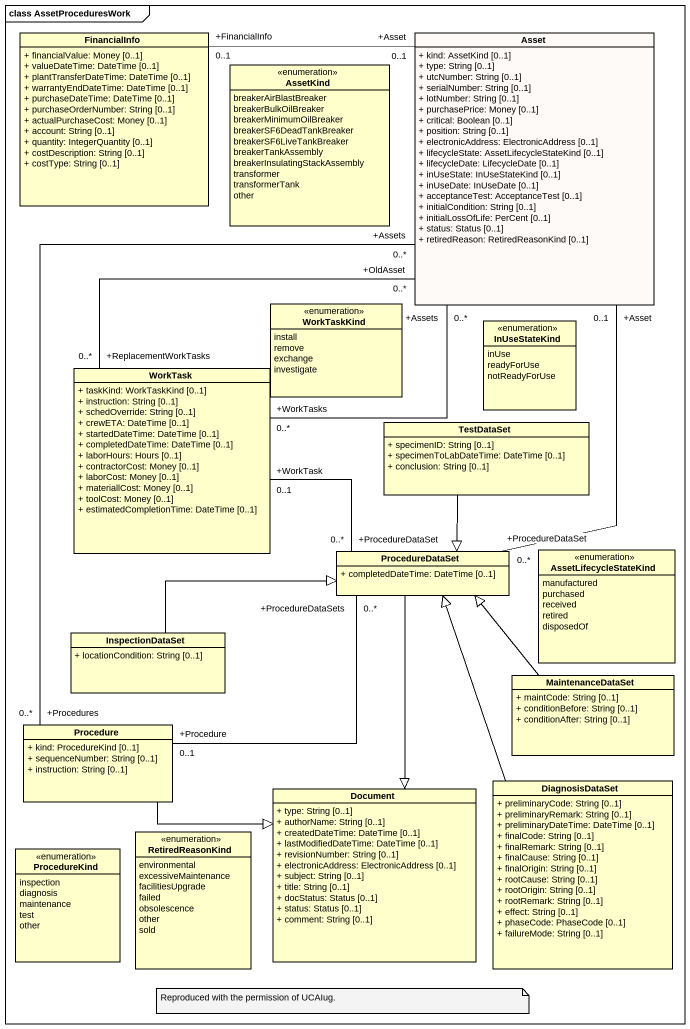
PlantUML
@startuml
mainframe class AssetProceduresWork
hide circle
hide empty members
skinparam classAttributeIconSize 0
class FinancialInfo {
  + financialValue: Money [0..1]
  + valueDateTime: DateTime [0..1]
  + plantTransferDateTime: DateTime [0..1]
  + warrantyEndDateTime: DateTime [0..1]
  + purchaseDateTime: DateTime [0..1]
  + purchaseOrderNumber: String [0..1]
  + actualPurchaseCost: Money [0..1]
  + account: String [0..1]
  + quantity: IntegerQuantity [0..1]
  + costDescription: String [0..1]
  + costType: String [0..1]
}
class Asset #FEFAF7 {
  + kind: AssetKind [0..1]
  + type: String [0..1]
  + utcNumber: String [0..1]
  + serialNumber: String [0..1]
  + lotNumber: String [0..1]
  + purchasePrice: Money [0..1]
  + critical: Boolean [0..1]
  + position: String [0..1]
  + electronicAddress: ElectronicAddress [0..1]
  + lifecycleState: AssetLifecycleStateKind [0..1]
  + lifecycleDate: LifecycleDate [0..1]
  + inUseState: InUseStateKind [0..1]
  + inUseDate: InUseDate [0..1]
  + acceptanceTest: AcceptanceTest [0..1]
  + initialCondition: String [0..1]
  + initialLossOfLife: PerCent [0..1]
  + status: Status [0..1]
  + retiredReason: RetiredReasonKind [0..1]
}
enum AssetKind {
  breakerAirBlastBreaker
  breakerBulkOilBreaker
  breakerMinimumOilBreaker
  breakerSF6DeadTankBreaker
  breakerSF6LiveTankBreaker
  breakerTankAssembly
  breakerInsulatingStackAssembly
  transformer
  transformerTank
  other
}
enum WorkTaskKind {
  install
  remove
  exchange
  investigate
}
enum InUseStateKind {
  inUse
  readyForUse
  notReadyForUse
}
class WorkTask {
  + taskKind: WorkTaskKind [0..1]
  + instruction: String [0..1]
  + schedOverride: String [0..1]
  + crewETA: DateTime [0..1]
  + startedDateTime: DateTime [0..1]
  + completedDateTime: DateTime [0..1]
  + laborHours: Hours [0..1]
  + contractorCost: Money [0..1]
  + laborCost: Money [0..1]
  + materiallCost: Money [0..1]
  + toolCost: Money [0..1]
  + estimatedCompletionTime: DateTime [0..1]
}
class TestDataSet {
  + specimenID: String [0..1]
  + specimenToLabDateTime: DateTime [0..1]
  + conclusion: String [0..1]
}
class ProcedureDataSet {
  + completedDateTime: DateTime [0..1]
}
enum AssetLifecycleStateKind {
  manufactured
  purchased
  received
  retired
  disposedOf
}
class InspectionDataSet {
  + locationCondition: String [0..1]
}
class MaintenanceDataSet {
  + maintCode: String [0..1]
  + conditionBefore: String [0..1]
  + conditionAfter: String [0..1]
}
class Procedure {
  + kind: ProcedureKind [0..1]
  + sequenceNumber: String [0..1]
  + instruction: String [0..1]
}
class Document {
  + type: String [0..1]
  + authorName: String [0..1]
  + createdDateTime: DateTime [0..1]
  + lastModifiedDateTime: DateTime [0..1]
  + revisionNumber: String [0..1]
  + electronicAddress: ElectronicAddress [0..1]
  + subject: String [0..1]
  + title: String [0..1]
  + docStatus: Status [0..1]
  + status: Status [0..1]
  + comment: String [0..1]
}
class DiagnosisDataSet {
  + preliminaryCode: String [0..1]
  + preliminaryRemark: String [0..1]
  + preliminaryDateTime: DateTime [0..1]
  + finalCode: String [0..1]
  + finalRemark: String [0..1]
  + finalCause: String [0..1]
  + finalOrigin: String [0..1]
  + rootCause: String [0..1]
  + rootOrigin: String [0..1]
  + rootRemark: String [0..1]
  + effect: String [0..1]
  + phaseCode: PhaseCode [0..1]
  + failureMode: String [0..1]
}
enum RetiredReasonKind {
  environmental
  excessiveMaintenance
  facilitiesUpgrade
  failed
  obsolescence
  other
  sold
}
enum ProcedureKind {
  inspection
  diagnosis
  maintenance
  test
  other
}
FinancialInfo "+FinancialInfo\n0..1" -right- "+Asset\n0..1" Asset
WorkTask "+ReplacementWorkTasks\n0..*" -up- "+OldAsset\n0..*" Asset
WorkTask "+WorkTasks\n0..*" -up- "+Assets\n0..*" Asset
TestDataSet --|> ProcedureDataSet
ProcedureDataSet "+ProcedureDataSet\n0..*" -up- "+Asset\n0..1" Asset
ProcedureDataSet "+ProcedureDataSet\n0..*" -left- "+WorkTask\n0..1" WorkTask
ProcedureDataSet --|> Document
InspectionDataSet -right-|> ProcedureDataSet
MaintenanceDataSet -up-|> ProcedureDataSet
Procedure "+Procedures\n0..*" -up- "+Assets\n0..*" Asset
Procedure "+Procedure\n0..1" -right- "+ProcedureDataSets\n0..*" ProcedureDataSet
Procedure -right-|> Document
DiagnosisDataSet -up-|> ProcedureDataSet
note as N1
  Reproduced with the permission of UCAIug.
end note
@enduml
